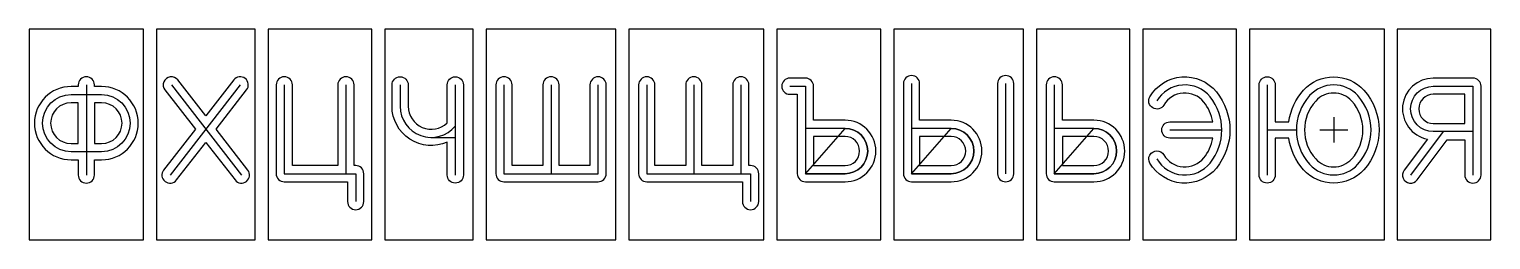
# Model space of a CAD drawing. Header units: millimetres. Extents: x 0 to 225, y 0 to 32.
import ezdxf

# ---------------------------------------------------------------- set-up
doc = ezdxf.new("R2010")
doc.units = ezdxf.units.MM

msp = doc.modelspace()

# ---------------------------------------------------------------- linework, layer by layer
for p, q in [((8.8, 23.9), (8.8, 10)), ((32.5, 23.9), (21.7, 10)), ((21.9, 23.9), (32.7, 10)), ((48.8, 23.9), (48.8, 10.2)), ((65.65, 23.9), (65.65, 10)), ((80.4, 23.9), (80.4, 10.2)), ((102.4, 23.9), (102.4, 10.2)), ((109.65, 23.9), (109.65, 10.2)), ((150.45, 24.1), (150.45, 10.2)), ((190.75, 23.9), (190.75, 10)), ((201, 18.9), (201, 15)), ((61.95, 15.8), (65.65, 15.8)), ((175.75, 16.95), (183.75, 16.95)), ((190.75, 16.95), (195.25, 16.95)), ((198.84, 16.95), (203.16, 16.95)), ((217.85, 16.7), (212.85, 10))]:
    msp.add_line(p, q)
for points in [[(0, 0), (17.6, 0), (17.6, 32.5), (0, 32.5)], [(19.6, 0), (34.8, 0), (34.8, 32.5), (19.6, 32.5)], [(36.8, 0), (52.8, 0), (52.8, 32.5), (36.8, 32.5)], [(54.8, 0), (68.4, 0), (68.4, 32.5), (54.8, 32.5)], [(70.4, 0), (90.4, 0), (90.4, 32.5), (70.4, 32.5)], [(92.4, 0), (113.2, 0), (113.2, 32.5), (92.4, 32.5)], [(115.2, 0), (131.2, 0), (131.2, 32.5), (115.2, 32.5)], [(133.2, 0), (153.2, 0), (153.2, 32.5), (133.2, 32.5)], [(155.2, 0), (169.6, 0), (169.6, 32.5), (155.2, 32.5)], [(171.6, 0), (186, 0), (186, 32.5), (171.6, 32.5)], [(188, 0), (208.8, 0), (208.8, 32.5), (188, 32.5)], [(210.8, 0), (225.2, 0), (225.2, 32.5), (210.8, 32.5)]]:
    msp.add_lwpolyline(points, close=True)
for points in [[(6.45, 23.65, 1), (6.45, 12.35), (7.55, 12.35), (7.55, 10, 1), (10.05, 10), (10.05, 12.35), (11.15, 12.35, 1), (11.15, 23.65), (10.05, 23.65), (10.05, 23.9, 1), (7.55, 23.9), (7.55, 23.65)], [(22.89, 24.67, 1), (20.91, 23.13), (25.62, 17.08), (20.71, 10.77, 1), (22.69, 9.23), (27.2, 15.04), (31.71, 9.23, 1), (33.69, 10.77), (28.78, 17.08), (33.49, 23.13, 1), (31.51, 24.67), (27.2, 19.12)], [(40.55, 23.9, 1), (38.05, 23.9), (38.05, 10.2, 0.414214), (39.3, 8.95), (49.05, 8.95), (49.05, 5.9, 1), (51.55, 5.9), (51.55, 10.2, 0.414214), (50.3, 11.45), (50.05, 11.45), (50.05, 23.9, 1), (47.55, 23.9), (47.55, 11.45), (40.55, 11.45)], [(58.4, 20.6, 0.659637), (64.4, 18.03), (64.4, 23.9, -1), (66.9, 23.9), (66.9, 10, -1), (64.4, 10), (64.4, 15.07, -0.542326), (55.9, 20.6), (55.9, 23.9, -1), (58.4, 23.9)], [(71.9, 10.2, 0.414214), (73.15, 8.95), (87.65, 8.95, 0.414214), (88.9, 10.2), (88.9, 23.9, 1), (86.4, 23.9), (86.4, 11.45), (81.65, 11.45), (81.65, 23.9, 1), (79.15, 23.9), (79.15, 11.45), (74.4, 11.45), (74.4, 23.9, 1), (71.9, 23.9)], [(96.4, 23.9, 1), (93.9, 23.9), (93.9, 10.2, 0.414214), (95.15, 8.95), (109.9, 8.95), (109.9, 5.9, 1), (112.4, 5.9), (112.4, 10.2, 0.414214), (111.15, 11.45), (110.9, 11.45), (110.9, 23.9, 1), (108.4, 23.9), (108.4, 11.45), (103.65, 11.45), (103.65, 23.9, 1), (101.15, 23.9), (101.15, 11.45), (96.4, 11.45)], [(117.2, 24.95, 1), (117.2, 22.45), (118.35, 22.45), (118.35, 10.2, 0.414214), (119.6, 8.95), (125.7, 8.95, 1), (125.7, 18.45), (120.85, 18.45), (120.85, 23.7, 0.414214), (119.6, 24.95)], [(137.2, 24.1, 1), (134.7, 24.1), (134.7, 10.2, 0.414214), (135.95, 8.95), (142.05, 8.95, 1), (142.05, 18.45), (137.2, 18.45)], [(151.7, 24.1, 1), (149.2, 24.1), (149.2, 10.2, 1), (151.7, 10.2)], [(159.2, 23.9, 1), (156.7, 23.9), (156.7, 10.2, 0.414214), (157.95, 8.95), (164.05, 8.95, 1), (164.05, 18.45), (159.2, 18.45)], [(180.98, 21.26, 0.523678), (174.83, 20.8, -1), (172.67, 22.07, -0.523678), (182.92, 22.83, -0.35391), (182.92, 11.07, -0.523678), (172.67, 11.83, -1), (174.83, 13.1, 0.523678), (180.98, 12.64, 0.124842), (182.38, 15.7), (175.75, 15.7, -1), (175.75, 18.2), (182.38, 18.2, 0.124842)], [(205.64, 23.09, -0.384615), (205.64, 10.81, -0.444444), (196.36, 10.81, -0.150485), (194.09, 15.7), (192, 15.7), (192, 10, -1), (189.5, 10), (189.5, 23.9, -1), (192, 23.9), (192, 18.2), (194.09, 18.2, -0.150485), (196.36, 23.09, -0.444444)], [(211.85, 10.75, 1), (213.85, 9.25), (218.48, 15.45), (221.2, 15.45), (221.2, 10, 1), (223.7, 10), (223.7, 23.7, 0.414214), (222.45, 24.95), (216.35, 24.95, 0.906539), (215.43, 15.54)], [(198.22, 21.41, 0.384615), (198.22, 12.49, 0.444444), (203.78, 12.49, 0.384615), (203.78, 21.41, 0.444444)], [(6.45, 22.4), (11.15, 22.4, -1), (11.15, 13.6), (6.45, 13.6, -1)], [(6.45, 21.15, 1), (6.45, 14.85), (7.55, 14.85), (7.55, 21.15)], [(11.15, 14.85, 1), (11.15, 21.15), (10.05, 21.15), (10.05, 14.85)], [(216.35, 22.45, 1), (216.35, 17.95), (221.2, 17.95), (221.2, 22.45)], [(125.7, 11.45, 1), (125.7, 15.95), (120.85, 15.95), (120.85, 11.45)], [(142.05, 11.45, 1), (142.05, 15.95), (137.2, 15.95), (137.2, 11.45)], [(164.05, 11.45, 1), (164.05, 15.95), (159.2, 15.95), (159.2, 11.45)]]:
    msp.add_lwpolyline(points, format="xyb", close=True)
for points in [[(39.3, 23.9), (39.3, 10.2), (50.3, 10.2), (50.3, 5.9)], [(73.15, 23.9), (73.15, 10.2), (87.65, 10.2), (87.65, 23.9)], [(95.15, 23.9), (95.15, 10.2), (111.15, 10.2), (111.15, 5.9)]]:
    msp.add_lwpolyline(points)
for points in [[(57.15, 23.9), (57.15, 20.6, 0.702999), (65.65, 17.54)], [(117.2, 23.7), (119.6, 23.7), (119.6, 10.2), (125.7, 10.2, 1), (125.7, 17.2), (119.6, 17.2)], [(119.6, 23.7), (119.6, 10.2), (125.7, 17.2, -1), (125.7, 10.2), (119.6, 10.2)], [(135.95, 24.1), (135.95, 10.2), (142.05, 17.2, -1), (142.05, 10.2), (135.95, 10.2)], [(135.95, 24.1), (135.95, 10.2), (142.05, 10.2, 1), (142.05, 17.2), (135.95, 17.2)], [(157.95, 23.9), (157.95, 10.2), (164.05, 17.2, -1), (164.05, 10.2), (157.95, 10.2)], [(157.95, 23.9), (157.95, 10.2), (164.05, 10.2, 1), (164.05, 17.2), (157.95, 17.2)], [(173.75, 12.47, 0.523678), (181.95, 11.85, 0.35391), (181.95, 22.05, 0.523678), (173.75, 21.43)], [(197.29, 22.25, 0.384615), (197.29, 11.65, 0.444444), (204.71, 11.65, 0.384615), (204.71, 22.25, 0.444444), (197.29, 22.25, 0.384615), (197.29, 11.65)], [(222.45, 16.7), (216.35, 16.7, -1), (216.35, 23.7), (222.45, 23.7), (222.45, 10)]]:
    msp.add_lwpolyline(points, format="xyb")

doc.saveas('drawing.dxf')
